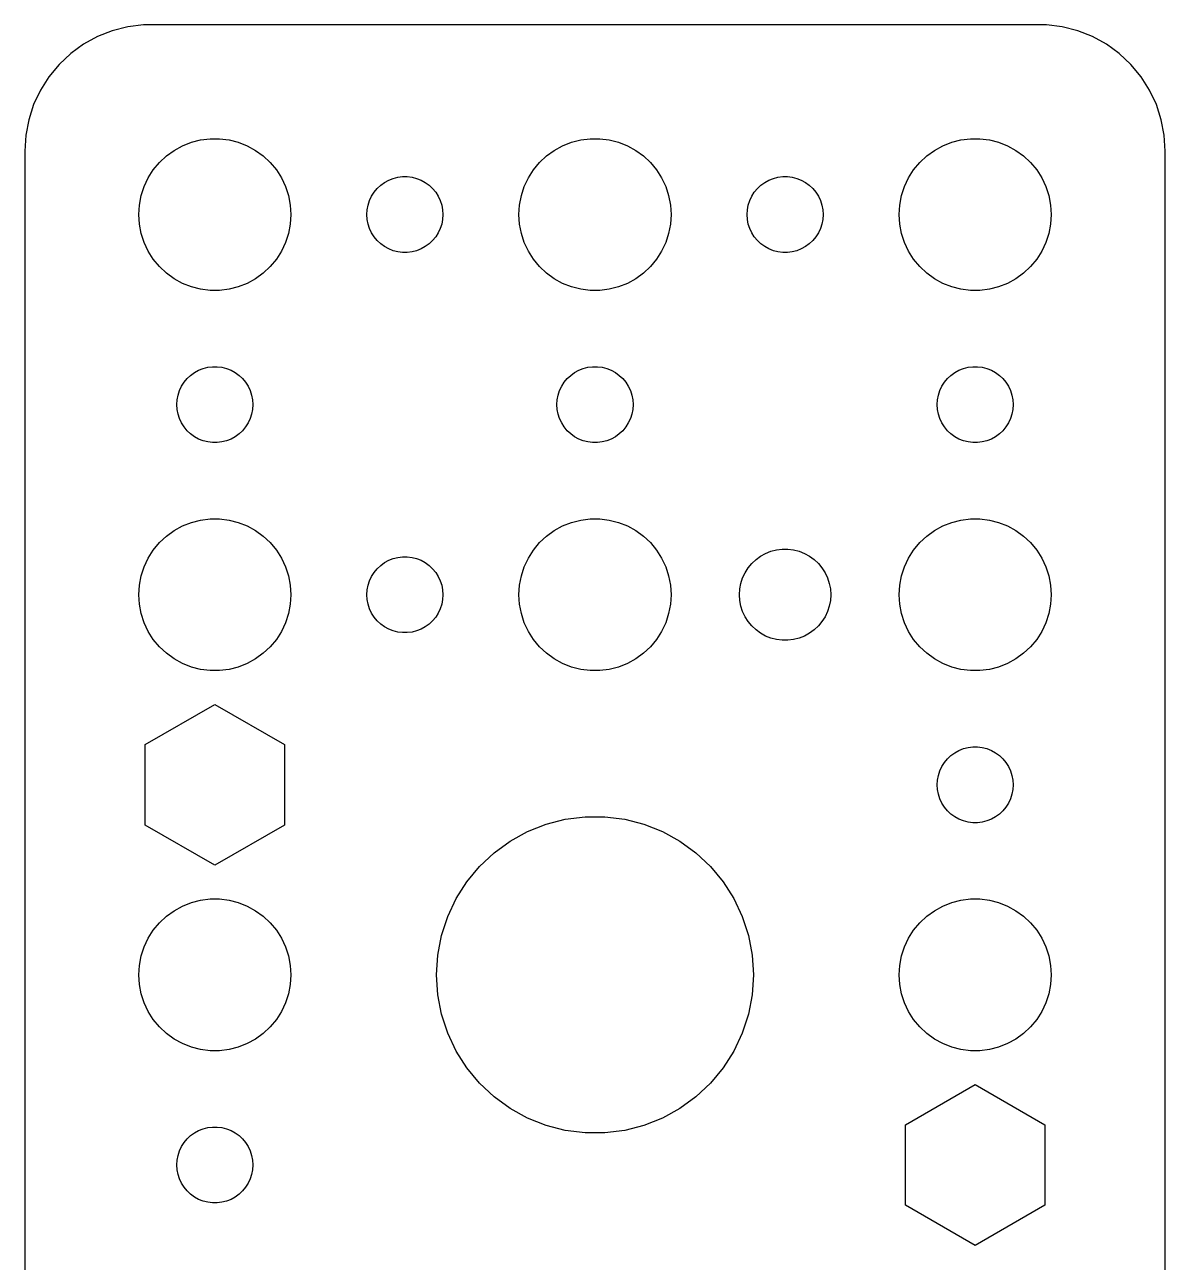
# Model space of a CAD drawing. Header units: metres. Extents: x -22 to 82, y 131 to 289.
# Drawn here: x 37.5 to 82.5, y 240.66 to 289.49 of the extents above; entities that cross this region are included whole.
import ezdxf

# ---------------------------------------------------------------- set-up
doc = ezdxf.new("R2010")
doc.units = ezdxf.units.M

msp = doc.modelspace()

# ---------------------------------------------------------------- linework, layer by layer
for p, q in [((40.9549, 289.255), (40.3711, 289.024)), ((41.5631, 289.411), (40.9549, 289.255)), ((42.186, 289.49), (41.5631, 289.411)), ((77.8139, 289.49), (42.186, 289.49)), ((78.4369, 289.411), (77.8139, 289.49)), ((79.0451, 289.255), (78.4369, 289.411)), ((79.6289, 289.024), (79.0451, 289.255)), ((39.8209, 288.722), (39.3129, 288.353)), ((40.3711, 289.024), (39.8209, 288.722)), ((80.1791, 288.722), (79.6289, 289.024)), ((80.6871, 288.353), (80.1791, 288.722)), ((39.3129, 288.353), (38.8551, 287.923)), ((81.1448, 287.923), (80.6871, 288.353)), ((38.8551, 287.923), (38.4549, 287.439)), ((81.5451, 287.439), (81.1448, 287.923)), ((38.4549, 287.439), (38.1185, 286.909)), ((81.8815, 286.909), (81.5451, 287.439)), ((38.1185, 286.909), (37.8511, 286.341)), ((82.1489, 286.341), (81.8815, 286.909)), ((37.8511, 286.341), (37.6571, 285.743)), ((82.3429, 285.743), (82.1489, 286.341)), ((37.6571, 285.743), (37.5394, 285.127)), ((82.4606, 285.127), (82.3429, 285.743)), ((37.5394, 285.127), (37.5, 284.5)), ((43.3925, 284.533), (43.7227, 284.714)), ((43.7227, 284.714), (44.0729, 284.853)), ((44.0729, 284.853), (44.4379, 284.947)), ((44.4379, 284.947), (44.8116, 284.994)), ((44.8116, 284.994), (45.1884, 284.994)), ((45.1884, 284.994), (45.5621, 284.947)), ((45.5621, 284.947), (45.927, 284.853)), ((45.927, 284.853), (46.2773, 284.714)), ((46.2773, 284.714), (46.6075, 284.533)), ((58.3925, 284.533), (58.7227, 284.714)), ((58.7227, 284.714), (59.0729, 284.853)), ((59.0729, 284.853), (59.4379, 284.947)), ((59.4379, 284.947), (59.8116, 284.994)), ((59.8116, 284.994), (60.1884, 284.994)), ((60.1884, 284.994), (60.5621, 284.947)), ((60.5621, 284.947), (60.927, 284.853)), ((60.927, 284.853), (61.2773, 284.714)), ((61.2773, 284.714), (61.6075, 284.533)), ((73.3925, 284.533), (73.7227, 284.714)), ((73.7227, 284.714), (74.073, 284.853)), ((74.073, 284.853), (74.4379, 284.947)), ((74.4379, 284.947), (74.8116, 284.994)), ((74.8116, 284.994), (75.1884, 284.994)), ((75.1884, 284.994), (75.5621, 284.947)), ((75.5621, 284.947), (75.927, 284.853)), ((75.927, 284.853), (76.2773, 284.714)), ((76.2773, 284.714), (76.6075, 284.533)), ((82.5, 284.5), (82.4606, 285.127)), ((37.5, 284.5), (37.5, 219.5)), ((42.8131, 284.054), (43.0877, 284.312)), ((43.0877, 284.312), (43.3925, 284.533)), ((46.6075, 284.533), (46.9123, 284.312)), ((46.9123, 284.312), (47.1869, 284.054)), ((57.8131, 284.054), (58.0877, 284.312)), ((58.0877, 284.312), (58.3925, 284.533)), ((61.6075, 284.533), (61.9123, 284.312)), ((61.9123, 284.312), (62.1869, 284.054)), ((72.8131, 284.054), (73.0877, 284.312)), ((73.0877, 284.312), (73.3925, 284.533)), ((76.6075, 284.533), (76.9123, 284.312)), ((76.9123, 284.312), (77.1869, 284.054)), ((82.5, 219.5), (82.5, 284.5)), ((42.3711, 283.445), (42.5729, 283.763)), ((42.5729, 283.763), (42.8131, 284.054)), ((47.1869, 284.054), (47.427, 283.763)), ((47.427, 283.763), (47.6289, 283.445)), ((57.3711, 283.445), (57.5729, 283.763)), ((57.5729, 283.763), (57.8131, 284.054)), ((62.1869, 284.054), (62.427, 283.763)), ((62.427, 283.763), (62.6289, 283.445)), ((72.3711, 283.445), (72.573, 283.763)), ((72.573, 283.763), (72.8131, 284.054)), ((77.1869, 284.054), (77.427, 283.763)), ((77.427, 283.763), (77.6289, 283.445)), ((42.2107, 283.104), (42.3711, 283.445)), ((47.6289, 283.445), (47.7893, 283.104)), ((51.5439, 283.156), (51.6963, 283.266)), ((51.6963, 283.266), (51.8613, 283.357)), ((51.8613, 283.357), (52.0365, 283.427)), ((52.0365, 283.427), (52.2189, 283.473)), ((52.2189, 283.473), (52.4058, 283.497)), ((52.4058, 283.497), (52.5942, 283.497)), ((52.5942, 283.497), (52.7811, 283.473)), ((52.7811, 283.473), (52.9635, 283.427)), ((52.9635, 283.427), (53.1387, 283.357)), ((53.1387, 283.357), (53.3037, 283.266)), ((53.3037, 283.266), (53.4561, 283.156)), ((57.2107, 283.104), (57.3711, 283.445)), ((62.6289, 283.445), (62.7893, 283.104)), ((66.5439, 283.156), (66.6963, 283.266)), ((66.6963, 283.266), (66.8613, 283.357)), ((66.8613, 283.357), (67.0365, 283.427)), ((67.0365, 283.427), (67.2189, 283.473)), ((67.2189, 283.473), (67.4058, 283.497)), ((67.4058, 283.497), (67.5942, 283.497)), ((67.5942, 283.497), (67.7811, 283.473)), ((67.7811, 283.473), (67.9635, 283.427)), ((67.9635, 283.427), (68.1387, 283.357)), ((68.1387, 283.357), (68.3037, 283.266)), ((68.3037, 283.266), (68.4561, 283.156)), ((72.2107, 283.104), (72.3711, 283.445)), ((77.6289, 283.445), (77.7893, 283.104)), ((42.0237, 282.376), (42.0942, 282.746)), ((42.0942, 282.746), (42.2107, 283.104)), ((47.7893, 283.104), (47.9057, 282.746)), ((47.9057, 282.746), (47.9763, 282.376)), ((51.1053, 282.552), (51.1855, 282.723)), ((51.1855, 282.723), (51.2865, 282.882)), ((51.2865, 282.882), (51.4065, 283.027)), ((51.4065, 283.027), (51.5439, 283.156)), ((53.4561, 283.156), (53.5934, 283.027)), ((53.5934, 283.027), (53.7135, 282.882)), ((53.7135, 282.882), (53.8145, 282.723)), ((53.8145, 282.723), (53.8947, 282.552)), ((57.0237, 282.376), (57.0942, 282.746)), ((57.0942, 282.746), (57.2107, 283.104)), ((62.7893, 283.104), (62.9057, 282.746)), ((62.9057, 282.746), (62.9763, 282.376)), ((66.1053, 282.552), (66.1855, 282.723)), ((66.1855, 282.723), (66.2865, 282.882)), ((66.2865, 282.882), (66.4065, 283.027)), ((66.4065, 283.027), (66.5439, 283.156)), ((68.4561, 283.156), (68.5934, 283.027)), ((68.5934, 283.027), (68.7135, 282.882)), ((68.7135, 282.882), (68.8145, 282.723)), ((68.8145, 282.723), (68.8947, 282.552)), ((72.0237, 282.376), (72.0943, 282.746)), ((72.0943, 282.746), (72.2107, 283.104)), ((77.7893, 283.104), (77.9057, 282.746)), ((77.9057, 282.746), (77.9763, 282.376)), ((42, 282), (42.0237, 282.376)), ((47.9763, 282.376), (48, 282)), ((51.0118, 282.188), (51.0471, 282.373)), ((51.0471, 282.373), (51.1053, 282.552)), ((53.8947, 282.552), (53.9529, 282.373)), ((53.9529, 282.373), (53.9882, 282.188)), ((57, 282), (57.0237, 282.376)), ((62.9763, 282.376), (63, 282)), ((66.0118, 282.188), (66.0471, 282.373)), ((66.0471, 282.373), (66.1053, 282.552)), ((68.8947, 282.552), (68.9529, 282.373)), ((68.9529, 282.373), (68.9882, 282.188)), ((72, 282), (72.0237, 282.376)), ((77.9763, 282.376), (78, 282)), ((42.0237, 281.624), (42, 282)), ((48, 282), (47.9763, 281.624)), ((51, 282), (51.0118, 282.188)), ((51.0118, 281.812), (51, 282)), ((51.0471, 281.627), (51.0118, 281.812)), ((53.9882, 281.812), (53.9529, 281.627)), ((53.9882, 282.188), (54, 282)), ((54, 282), (53.9882, 281.812)), ((57.0237, 281.624), (57, 282)), ((63, 282), (62.9763, 281.624)), ((66, 282), (66.0118, 282.188)), ((66.0118, 281.812), (66, 282)), ((66.0471, 281.627), (66.0118, 281.812)), ((68.9882, 281.812), (68.9529, 281.627)), ((68.9882, 282.188), (69, 282)), ((69, 282), (68.9882, 281.812)), ((72.0237, 281.624), (72, 282)), ((78, 282), (77.9763, 281.624)), ((42.0942, 281.254), (42.0237, 281.624)), ((47.9763, 281.624), (47.9057, 281.254)), ((51.1053, 281.448), (51.0471, 281.627)), ((51.1855, 281.277), (51.1053, 281.448)), ((51.2865, 281.118), (51.1855, 281.277)), ((53.8145, 281.277), (53.7135, 281.118)), ((53.8947, 281.448), (53.8145, 281.277)), ((53.9529, 281.627), (53.8947, 281.448)), ((57.0942, 281.254), (57.0237, 281.624)), ((62.9763, 281.624), (62.9057, 281.254)), ((66.1053, 281.448), (66.0471, 281.627)), ((66.1855, 281.277), (66.1053, 281.448)), ((66.2865, 281.118), (66.1855, 281.277)), ((68.8145, 281.277), (68.7135, 281.118)), ((68.8947, 281.448), (68.8145, 281.277)), ((68.9529, 281.627), (68.8947, 281.448)), ((72.0943, 281.254), (72.0237, 281.624)), ((77.9763, 281.624), (77.9057, 281.254)), ((42.2107, 280.896), (42.0942, 281.254)), ((42.3711, 280.555), (42.2107, 280.896)), ((47.7893, 280.896), (47.6289, 280.555)), ((47.9057, 281.254), (47.7893, 280.896)), ((51.4065, 280.973), (51.2865, 281.118)), ((51.5439, 280.844), (51.4065, 280.973)), ((51.6963, 280.734), (51.5439, 280.844)), ((53.4561, 280.844), (53.3037, 280.734)), ((53.5934, 280.973), (53.4561, 280.844)), ((53.7135, 281.118), (53.5934, 280.973)), ((57.2107, 280.896), (57.0942, 281.254)), ((57.3711, 280.555), (57.2107, 280.896)), ((62.7893, 280.896), (62.6289, 280.555)), ((62.9057, 281.254), (62.7893, 280.896)), ((66.4065, 280.973), (66.2865, 281.118)), ((66.5439, 280.844), (66.4065, 280.973)), ((66.6963, 280.734), (66.5439, 280.844)), ((68.4561, 280.844), (68.3037, 280.734)), ((68.5934, 280.973), (68.4561, 280.844)), ((68.7135, 281.118), (68.5934, 280.973)), ((72.2107, 280.896), (72.0943, 281.254)), ((72.3711, 280.555), (72.2107, 280.896)), ((77.7893, 280.896), (77.6289, 280.555)), ((77.9057, 281.254), (77.7893, 280.896)), ((42.5729, 280.237), (42.3711, 280.555)), ((47.6289, 280.555), (47.427, 280.237)), ((51.8613, 280.643), (51.6963, 280.734)), ((52.0365, 280.573), (51.8613, 280.643)), ((52.2189, 280.527), (52.0365, 280.573)), ((52.4058, 280.503), (52.2189, 280.527)), ((52.5942, 280.503), (52.4058, 280.503)), ((52.7811, 280.527), (52.5942, 280.503)), ((52.9635, 280.573), (52.7811, 280.527)), ((53.1387, 280.643), (52.9635, 280.573)), ((53.3037, 280.734), (53.1387, 280.643)), ((57.5729, 280.237), (57.3711, 280.555)), ((62.6289, 280.555), (62.427, 280.237)), ((66.8613, 280.643), (66.6963, 280.734)), ((67.0365, 280.573), (66.8613, 280.643)), ((67.2189, 280.527), (67.0365, 280.573)), ((67.4058, 280.503), (67.2189, 280.527)), ((67.5942, 280.503), (67.4058, 280.503)), ((67.7811, 280.527), (67.5942, 280.503)), ((67.9635, 280.573), (67.7811, 280.527)), ((68.1387, 280.643), (67.9635, 280.573)), ((68.3037, 280.734), (68.1387, 280.643)), ((72.573, 280.237), (72.3711, 280.555)), ((77.6289, 280.555), (77.427, 280.237)), ((42.8131, 279.946), (42.5729, 280.237)), ((43.0877, 279.688), (42.8131, 279.946)), ((47.1869, 279.946), (46.9123, 279.688)), ((47.427, 280.237), (47.1869, 279.946)), ((57.8131, 279.946), (57.5729, 280.237)), ((58.0877, 279.688), (57.8131, 279.946)), ((62.1869, 279.946), (61.9123, 279.688)), ((62.427, 280.237), (62.1869, 279.946)), ((72.8131, 279.946), (72.573, 280.237)), ((73.0877, 279.688), (72.8131, 279.946)), ((77.1869, 279.946), (76.9123, 279.688)), ((77.427, 280.237), (77.1869, 279.946)), ((43.3925, 279.467), (43.0877, 279.688)), ((43.7227, 279.286), (43.3925, 279.467)), ((46.6075, 279.467), (46.2773, 279.286)), ((46.9123, 279.688), (46.6075, 279.467)), ((58.3925, 279.467), (58.0877, 279.688)), ((58.7227, 279.286), (58.3925, 279.467)), ((61.6075, 279.467), (61.2773, 279.286)), ((61.9123, 279.688), (61.6075, 279.467)), ((73.3925, 279.467), (73.0877, 279.688)), ((73.7227, 279.286), (73.3925, 279.467)), ((76.6075, 279.467), (76.2773, 279.286)), ((76.9123, 279.688), (76.6075, 279.467)), ((44.0729, 279.147), (43.7227, 279.286)), ((44.4379, 279.053), (44.0729, 279.147)), ((44.8116, 279.006), (44.4379, 279.053)), ((45.1884, 279.006), (44.8116, 279.006)), ((45.5621, 279.053), (45.1884, 279.006)), ((45.927, 279.147), (45.5621, 279.053)), ((46.2773, 279.286), (45.927, 279.147)), ((59.0729, 279.147), (58.7227, 279.286)), ((59.4379, 279.053), (59.0729, 279.147)), ((59.8116, 279.006), (59.4379, 279.053)), ((60.1884, 279.006), (59.8116, 279.006)), ((60.5621, 279.053), (60.1884, 279.006)), ((60.927, 279.147), (60.5621, 279.053)), ((61.2773, 279.286), (60.927, 279.147)), ((74.073, 279.147), (73.7227, 279.286)), ((74.4379, 279.053), (74.073, 279.147)), ((74.8116, 279.006), (74.4379, 279.053)), ((75.1884, 279.006), (74.8116, 279.006)), ((75.5621, 279.053), (75.1884, 279.006)), ((75.927, 279.147), (75.5621, 279.053)), ((76.2773, 279.286), (75.927, 279.147)), ((44.3613, 275.857), (44.5365, 275.927)), ((44.5365, 275.927), (44.7189, 275.973)), ((44.7189, 275.973), (44.9058, 275.997)), ((44.9058, 275.997), (45.0942, 275.997)), ((45.0942, 275.997), (45.2811, 275.973)), ((45.2811, 275.973), (45.4635, 275.927)), ((45.4635, 275.927), (45.6387, 275.857)), ((59.3613, 275.857), (59.5365, 275.927)), ((59.5365, 275.927), (59.7189, 275.973)), ((59.7189, 275.973), (59.9058, 275.997)), ((59.9058, 275.997), (60.0942, 275.997)), ((60.0942, 275.997), (60.2811, 275.973)), ((60.2811, 275.973), (60.4635, 275.927)), ((60.4635, 275.927), (60.6387, 275.857)), ((74.3613, 275.857), (74.5365, 275.927)), ((74.5365, 275.927), (74.7189, 275.973)), ((74.7189, 275.973), (74.9058, 275.997)), ((74.9058, 275.997), (75.0942, 275.997)), ((75.0942, 275.997), (75.2811, 275.973)), ((75.2811, 275.973), (75.4635, 275.927)), ((75.4635, 275.927), (75.6387, 275.857)), ((43.7865, 275.382), (43.9065, 275.527)), ((43.9065, 275.527), (44.0439, 275.656)), ((44.0439, 275.656), (44.1963, 275.766)), ((44.1963, 275.766), (44.3613, 275.857)), ((45.6387, 275.857), (45.8037, 275.766)), ((45.8037, 275.766), (45.9561, 275.656)), ((45.9561, 275.656), (46.0934, 275.527)), ((46.0934, 275.527), (46.2135, 275.382)), ((58.7865, 275.382), (58.9065, 275.527)), ((58.9065, 275.527), (59.0439, 275.656)), ((59.0439, 275.656), (59.1963, 275.766)), ((59.1963, 275.766), (59.3613, 275.857)), ((60.6387, 275.857), (60.8037, 275.766)), ((60.8037, 275.766), (60.9561, 275.656)), ((60.9561, 275.656), (61.0934, 275.527)), ((61.0934, 275.527), (61.2135, 275.382)), ((73.7865, 275.382), (73.9065, 275.527)), ((73.9065, 275.527), (74.0439, 275.656)), ((74.0439, 275.656), (74.1963, 275.766)), ((74.1963, 275.766), (74.3613, 275.857)), ((75.6387, 275.857), (75.8037, 275.766)), ((75.8037, 275.766), (75.9561, 275.656)), ((75.9561, 275.656), (76.0934, 275.527)), ((76.0934, 275.527), (76.2135, 275.382)), ((43.5471, 274.873), (43.6053, 275.052)), ((43.6053, 275.052), (43.6855, 275.223)), ((43.6855, 275.223), (43.7865, 275.382)), ((46.2135, 275.382), (46.3145, 275.223)), ((46.3145, 275.223), (46.3947, 275.052)), ((46.3947, 275.052), (46.4529, 274.873)), ((58.5471, 274.873), (58.6053, 275.052)), ((58.6053, 275.052), (58.6855, 275.223)), ((58.6855, 275.223), (58.7865, 275.382)), ((61.2135, 275.382), (61.3145, 275.223)), ((61.3145, 275.223), (61.3947, 275.052)), ((61.3947, 275.052), (61.4529, 274.873)), ((73.5471, 274.873), (73.6053, 275.052)), ((73.6053, 275.052), (73.6855, 275.223)), ((73.6855, 275.223), (73.7865, 275.382)), ((76.2135, 275.382), (76.3145, 275.223)), ((76.3145, 275.223), (76.3947, 275.052)), ((76.3947, 275.052), (76.4529, 274.873)), ((43.5, 274.5), (43.5118, 274.688)), ((43.5118, 274.312), (43.5, 274.5)), ((43.5118, 274.688), (43.5471, 274.873)), ((46.4529, 274.873), (46.4882, 274.688)), ((46.4882, 274.688), (46.5, 274.5)), ((46.5, 274.5), (46.4882, 274.312)), ((58.5, 274.5), (58.5118, 274.688)), ((58.5118, 274.312), (58.5, 274.5)), ((58.5118, 274.688), (58.5471, 274.873)), ((61.4529, 274.873), (61.4882, 274.688)), ((61.4882, 274.688), (61.5, 274.5)), ((61.5, 274.5), (61.4882, 274.312)), ((73.5, 274.5), (73.5118, 274.688)), ((73.5118, 274.312), (73.5, 274.5)), ((73.5118, 274.688), (73.5471, 274.873)), ((76.4529, 274.873), (76.4882, 274.688)), ((76.4882, 274.688), (76.5, 274.5)), ((76.5, 274.5), (76.4882, 274.312)), ((43.5471, 274.127), (43.5118, 274.312)), ((43.6053, 273.948), (43.5471, 274.127)), ((43.6855, 273.777), (43.6053, 273.948)), ((46.3947, 273.948), (46.3145, 273.777)), ((46.4529, 274.127), (46.3947, 273.948)), ((46.4882, 274.312), (46.4529, 274.127)), ((58.5471, 274.127), (58.5118, 274.312)), ((58.6053, 273.948), (58.5471, 274.127)), ((58.6855, 273.777), (58.6053, 273.948)), ((61.3947, 273.948), (61.3145, 273.777)), ((61.4529, 274.127), (61.3947, 273.948)), ((61.4882, 274.312), (61.4529, 274.127)), ((73.5471, 274.127), (73.5118, 274.312)), ((73.6053, 273.948), (73.5471, 274.127)), ((73.6855, 273.777), (73.6053, 273.948)), ((76.3947, 273.948), (76.3145, 273.777)), ((76.4529, 274.127), (76.3947, 273.948)), ((76.4882, 274.312), (76.4529, 274.127)), ((43.7865, 273.618), (43.6855, 273.777)), ((43.9065, 273.473), (43.7865, 273.618)), ((44.0439, 273.344), (43.9065, 273.473)), ((46.0934, 273.473), (45.9561, 273.344)), ((46.2135, 273.618), (46.0934, 273.473)), ((46.3145, 273.777), (46.2135, 273.618)), ((58.7865, 273.618), (58.6855, 273.777)), ((58.9065, 273.473), (58.7865, 273.618)), ((59.0439, 273.344), (58.9065, 273.473)), ((61.0934, 273.473), (60.9561, 273.344)), ((61.2135, 273.618), (61.0934, 273.473)), ((61.3145, 273.777), (61.2135, 273.618)), ((73.7865, 273.618), (73.6855, 273.777)), ((73.9065, 273.473), (73.7865, 273.618)), ((74.0439, 273.344), (73.9065, 273.473)), ((76.0934, 273.473), (75.9561, 273.344)), ((76.2135, 273.618), (76.0934, 273.473)), ((76.3145, 273.777), (76.2135, 273.618)), ((44.1963, 273.234), (44.0439, 273.344)), ((44.3613, 273.143), (44.1963, 273.234)), ((44.5365, 273.073), (44.3613, 273.143)), ((44.7189, 273.027), (44.5365, 273.073)), ((44.9058, 273.003), (44.7189, 273.027)), ((45.0942, 273.003), (44.9058, 273.003)), ((45.2811, 273.027), (45.0942, 273.003)), ((45.4635, 273.073), (45.2811, 273.027)), ((45.6387, 273.143), (45.4635, 273.073)), ((45.8037, 273.234), (45.6387, 273.143)), ((45.9561, 273.344), (45.8037, 273.234)), ((59.1963, 273.234), (59.0439, 273.344)), ((59.3613, 273.143), (59.1963, 273.234)), ((59.5365, 273.073), (59.3613, 273.143)), ((59.7189, 273.027), (59.5365, 273.073)), ((59.9058, 273.003), (59.7189, 273.027)), ((60.0942, 273.003), (59.9058, 273.003)), ((60.2811, 273.027), (60.0942, 273.003)), ((60.4635, 273.073), (60.2811, 273.027)), ((60.6387, 273.143), (60.4635, 273.073)), ((60.8037, 273.234), (60.6387, 273.143)), ((60.9561, 273.344), (60.8037, 273.234)), ((74.1963, 273.234), (74.0439, 273.344)), ((74.3613, 273.143), (74.1963, 273.234)), ((74.5365, 273.073), (74.3613, 273.143)), ((74.7189, 273.027), (74.5365, 273.073)), ((74.9058, 273.003), (74.7189, 273.027)), ((75.0942, 273.003), (74.9058, 273.003)), ((75.2811, 273.027), (75.0942, 273.003)), ((75.4635, 273.073), (75.2811, 273.027)), ((75.6387, 273.143), (75.4635, 273.073)), ((75.8037, 273.234), (75.6387, 273.143)), ((75.9561, 273.344), (75.8037, 273.234)), ((43.3925, 269.533), (43.7227, 269.714)), ((43.7227, 269.714), (44.0729, 269.853)), ((44.0729, 269.853), (44.4379, 269.947)), ((44.4379, 269.947), (44.8116, 269.994)), ((44.8116, 269.994), (45.1884, 269.994)), ((45.1884, 269.994), (45.5621, 269.947)), ((45.5621, 269.947), (45.927, 269.853)), ((45.927, 269.853), (46.2773, 269.714)), ((46.2773, 269.714), (46.6075, 269.533)), ((58.3925, 269.533), (58.7227, 269.714)), ((58.7227, 269.714), (59.0729, 269.853)), ((59.0729, 269.853), (59.4379, 269.947)), ((59.4379, 269.947), (59.8116, 269.994)), ((59.8116, 269.994), (60.1884, 269.994)), ((60.1884, 269.994), (60.5621, 269.947)), ((60.5621, 269.947), (60.927, 269.853)), ((60.927, 269.853), (61.2773, 269.714)), ((61.2773, 269.714), (61.6075, 269.533)), ((73.3925, 269.533), (73.7227, 269.714)), ((73.7227, 269.714), (74.073, 269.853)), ((74.073, 269.853), (74.4379, 269.947)), ((74.4379, 269.947), (74.8116, 269.994)), ((74.8116, 269.994), (75.1884, 269.994)), ((75.1884, 269.994), (75.5621, 269.947)), ((75.5621, 269.947), (75.927, 269.853)), ((75.927, 269.853), (76.2773, 269.714)), ((76.2773, 269.714), (76.6075, 269.533)), ((42.5729, 268.763), (42.8131, 269.054)), ((42.8131, 269.054), (43.0877, 269.312)), ((43.0877, 269.312), (43.3925, 269.533)), ((46.6075, 269.533), (46.9123, 269.312)), ((46.9123, 269.312), (47.1869, 269.054)), ((47.1869, 269.054), (47.427, 268.763)), ((57.5729, 268.763), (57.8131, 269.054)), ((57.8131, 269.054), (58.0877, 269.312)), ((58.0877, 269.312), (58.3925, 269.533)), ((61.6075, 269.533), (61.9123, 269.312)), ((61.9123, 269.312), (62.1869, 269.054)), ((62.1869, 269.054), (62.427, 268.763)), ((72.573, 268.763), (72.8131, 269.054)), ((72.8131, 269.054), (73.0877, 269.312)), ((73.0877, 269.312), (73.3925, 269.533)), ((76.6075, 269.533), (76.9123, 269.312)), ((76.9123, 269.312), (77.1869, 269.054)), ((77.1869, 269.054), (77.427, 268.763)), ((42.3711, 268.445), (42.5729, 268.763)), ((47.427, 268.763), (47.6289, 268.445)), ((57.3711, 268.445), (57.5729, 268.763)), ((62.427, 268.763), (62.6289, 268.445)), ((66.5355, 268.52), (66.7336, 268.629)), ((66.7336, 268.629), (66.9438, 268.712)), ((66.9438, 268.712), (67.1627, 268.768)), ((67.1627, 268.768), (67.387, 268.796)), ((67.387, 268.796), (67.613, 268.796)), ((67.613, 268.796), (67.8373, 268.768)), ((67.8373, 268.768), (68.0562, 268.712)), ((68.0562, 268.712), (68.2664, 268.629)), ((68.2664, 268.629), (68.4645, 268.52)), ((72.3711, 268.445), (72.573, 268.763)), ((77.427, 268.763), (77.6289, 268.445)), ((42.0942, 267.746), (42.2107, 268.104)), ((42.2107, 268.104), (42.3711, 268.445)), ((47.6289, 268.445), (47.7893, 268.104)), ((47.7893, 268.104), (47.9057, 267.746)), ((51.4065, 268.027), (51.5439, 268.156)), ((51.5439, 268.156), (51.6963, 268.266)), ((51.6963, 268.266), (51.8613, 268.357)), ((51.8613, 268.357), (52.0365, 268.427)), ((52.0365, 268.427), (52.2189, 268.473)), ((52.2189, 268.473), (52.4058, 268.497)), ((52.4058, 268.497), (52.5942, 268.497)), ((52.5942, 268.497), (52.7811, 268.473)), ((52.7811, 268.473), (52.9635, 268.427)), ((52.9635, 268.427), (53.1387, 268.357)), ((53.1387, 268.357), (53.3037, 268.266)), ((53.3037, 268.266), (53.4561, 268.156)), ((53.4561, 268.156), (53.5934, 268.027)), ((57.0942, 267.746), (57.2107, 268.104)), ((57.2107, 268.104), (57.3711, 268.445)), ((62.6289, 268.445), (62.7893, 268.104)), ((62.7893, 268.104), (62.9057, 267.746)), ((66.0438, 268.058), (66.1879, 268.232)), ((66.1879, 268.232), (66.3526, 268.387)), ((66.3526, 268.387), (66.5355, 268.52)), ((68.4645, 268.52), (68.6474, 268.387)), ((68.6474, 268.387), (68.8121, 268.232)), ((68.8121, 268.232), (68.9562, 268.058)), ((72.0943, 267.746), (72.2107, 268.104)), ((72.2107, 268.104), (72.3711, 268.445)), ((77.6289, 268.445), (77.7893, 268.104)), ((77.7893, 268.104), (77.9057, 267.746)), ((42.0237, 267.376), (42.0942, 267.746)), ((47.9057, 267.746), (47.9763, 267.376)), ((51.1053, 267.552), (51.1855, 267.723)), ((51.1855, 267.723), (51.2865, 267.882)), ((51.2865, 267.882), (51.4065, 268.027)), ((53.5934, 268.027), (53.7135, 267.882)), ((53.7135, 267.882), (53.8145, 267.723)), ((53.8145, 267.723), (53.8947, 267.552)), ((57.0237, 267.376), (57.0942, 267.746)), ((62.9057, 267.746), (62.9763, 267.376)), ((65.7565, 267.448), (65.8264, 267.663)), ((65.8264, 267.663), (65.9226, 267.867)), ((65.9226, 267.867), (66.0438, 268.058)), ((68.9562, 268.058), (69.0773, 267.867)), ((69.0773, 267.867), (69.1736, 267.663)), ((69.1736, 267.663), (69.2434, 267.448)), ((72.0237, 267.376), (72.0943, 267.746)), ((77.9057, 267.746), (77.9763, 267.376)), ((42, 267), (42.0237, 267.376)), ((47.9763, 267.376), (48, 267)), ((51, 267), (51.0118, 267.188)), ((51.0118, 267.188), (51.0471, 267.373)), ((51.0471, 267.373), (51.1053, 267.552)), ((53.8947, 267.552), (53.9529, 267.373)), ((53.9529, 267.373), (53.9882, 267.188)), ((53.9882, 267.188), (54, 267)), ((57, 267), (57.0237, 267.376)), ((62.9763, 267.376), (63, 267)), ((65.7, 267), (65.7142, 267.226)), ((65.7142, 267.226), (65.7565, 267.448)), ((69.2434, 267.448), (69.2858, 267.226)), ((69.2858, 267.226), (69.3, 267)), ((72, 267), (72.0237, 267.376)), ((77.9763, 267.376), (78, 267)), ((42.0237, 266.624), (42, 267)), ((42.0942, 266.254), (42.0237, 266.624)), ((47.9763, 266.624), (47.9057, 266.254)), ((48, 267), (47.9763, 266.624)), ((51.0118, 266.812), (51, 267)), ((51.0471, 266.627), (51.0118, 266.812)), ((51.1053, 266.448), (51.0471, 266.627)), ((53.9529, 266.627), (53.8947, 266.448)), ((53.9882, 266.812), (53.9529, 266.627)), ((54, 267), (53.9882, 266.812)), ((57.0237, 266.624), (57, 267)), ((57.0942, 266.254), (57.0237, 266.624)), ((62.9763, 266.624), (62.9057, 266.254)), ((63, 267), (62.9763, 266.624)), ((65.7142, 266.774), (65.7, 267)), ((65.7565, 266.552), (65.7142, 266.774)), ((69.2858, 266.774), (69.2434, 266.552)), ((69.3, 267), (69.2858, 266.774)), ((72.0237, 266.624), (72, 267)), ((72.0943, 266.254), (72.0237, 266.624)), ((77.9763, 266.624), (77.9057, 266.254)), ((78, 267), (77.9763, 266.624)), ((42.2107, 265.896), (42.0942, 266.254)), ((47.9057, 266.254), (47.7893, 265.896)), ((51.1855, 266.277), (51.1053, 266.448)), ((51.2865, 266.118), (51.1855, 266.277)), ((53.8145, 266.277), (53.7135, 266.118)), ((53.8947, 266.448), (53.8145, 266.277)), ((57.2107, 265.896), (57.0942, 266.254)), ((62.9057, 266.254), (62.7893, 265.896)), ((65.8264, 266.337), (65.7565, 266.552)), ((65.9226, 266.133), (65.8264, 266.337)), ((66.0438, 265.942), (65.9226, 266.133)), ((69.0773, 266.133), (68.9562, 265.942)), ((69.1736, 266.337), (69.0773, 266.133)), ((69.2434, 266.552), (69.1736, 266.337)), ((72.2107, 265.896), (72.0943, 266.254)), ((77.9057, 266.254), (77.7893, 265.896)), ((42.3711, 265.555), (42.2107, 265.896)), ((47.7893, 265.896), (47.6289, 265.555)), ((51.4065, 265.973), (51.2865, 266.118)), ((51.5439, 265.844), (51.4065, 265.973)), ((51.6963, 265.734), (51.5439, 265.844)), ((51.8613, 265.643), (51.6963, 265.734)), ((52.0365, 265.573), (51.8613, 265.643)), ((53.1387, 265.643), (52.9635, 265.573)), ((53.3037, 265.734), (53.1387, 265.643)), ((53.4561, 265.844), (53.3037, 265.734)), ((53.5934, 265.973), (53.4561, 265.844)), ((53.7135, 266.118), (53.5934, 265.973)), ((57.3711, 265.555), (57.2107, 265.896)), ((62.7893, 265.896), (62.6289, 265.555)), ((66.1879, 265.768), (66.0438, 265.942)), ((66.3526, 265.613), (66.1879, 265.768)), ((68.8121, 265.768), (68.6474, 265.613)), ((68.9562, 265.942), (68.8121, 265.768)), ((72.3711, 265.555), (72.2107, 265.896)), ((77.7893, 265.896), (77.6289, 265.555)), ((42.5729, 265.237), (42.3711, 265.555)), ((42.8131, 264.946), (42.5729, 265.237)), ((47.427, 265.237), (47.1869, 264.946)), ((47.6289, 265.555), (47.427, 265.237)), ((52.2189, 265.527), (52.0365, 265.573)), ((52.4058, 265.503), (52.2189, 265.527)), ((52.5942, 265.503), (52.4058, 265.503)), ((52.7811, 265.527), (52.5942, 265.503)), ((52.9635, 265.573), (52.7811, 265.527)), ((57.5729, 265.237), (57.3711, 265.555)), ((57.8131, 264.946), (57.5729, 265.237)), ((62.427, 265.237), (62.1869, 264.946)), ((62.6289, 265.555), (62.427, 265.237)), ((66.5355, 265.48), (66.3526, 265.613)), ((66.7336, 265.371), (66.5355, 265.48)), ((66.9438, 265.288), (66.7336, 265.371)), ((67.1627, 265.232), (66.9438, 265.288)), ((67.387, 265.204), (67.1627, 265.232)), ((67.613, 265.204), (67.387, 265.204)), ((67.8373, 265.232), (67.613, 265.204)), ((68.0562, 265.288), (67.8373, 265.232)), ((68.2664, 265.371), (68.0562, 265.288)), ((68.4645, 265.48), (68.2664, 265.371)), ((68.6474, 265.613), (68.4645, 265.48)), ((72.573, 265.237), (72.3711, 265.555)), ((72.8131, 264.946), (72.573, 265.237)), ((77.427, 265.237), (77.1869, 264.946)), ((77.6289, 265.555), (77.427, 265.237)), ((43.0877, 264.688), (42.8131, 264.946)), ((43.3925, 264.467), (43.0877, 264.688)), ((46.9123, 264.688), (46.6075, 264.467)), ((47.1869, 264.946), (46.9123, 264.688)), ((58.0877, 264.688), (57.8131, 264.946)), ((58.3925, 264.467), (58.0877, 264.688)), ((61.9123, 264.688), (61.6075, 264.467)), ((62.1869, 264.946), (61.9123, 264.688)), ((73.0877, 264.688), (72.8131, 264.946)), ((73.3925, 264.467), (73.0877, 264.688)), ((76.9123, 264.688), (76.6075, 264.467)), ((77.1869, 264.946), (76.9123, 264.688)), ((43.7227, 264.286), (43.3925, 264.467)), ((44.0729, 264.147), (43.7227, 264.286)), ((46.2773, 264.286), (45.927, 264.147)), ((46.6075, 264.467), (46.2773, 264.286)), ((58.7227, 264.286), (58.3925, 264.467)), ((59.0729, 264.147), (58.7227, 264.286)), ((61.2773, 264.286), (60.927, 264.147)), ((61.6075, 264.467), (61.2773, 264.286)), ((73.7227, 264.286), (73.3925, 264.467)), ((74.073, 264.147), (73.7227, 264.286)), ((76.2773, 264.286), (75.927, 264.147)), ((76.6075, 264.467), (76.2773, 264.286)), ((44.4379, 264.053), (44.0729, 264.147)), ((44.8116, 264.006), (44.4379, 264.053)), ((45.1884, 264.006), (44.8116, 264.006)), ((45.5621, 264.053), (45.1884, 264.006)), ((45.927, 264.147), (45.5621, 264.053)), ((59.4379, 264.053), (59.0729, 264.147)), ((59.8116, 264.006), (59.4379, 264.053)), ((60.1884, 264.006), (59.8116, 264.006)), ((60.5621, 264.053), (60.1884, 264.006)), ((60.927, 264.147), (60.5621, 264.053)), ((74.4379, 264.053), (74.073, 264.147)), ((74.8116, 264.006), (74.4379, 264.053)), ((75.1884, 264.006), (74.8116, 264.006)), ((75.5621, 264.053), (75.1884, 264.006)), ((75.927, 264.147), (75.5621, 264.053)), ((42.2517, 261.087), (45, 262.673)), ((45, 262.673), (47.7483, 261.087)), ((42.2517, 257.913), (42.2517, 261.087)), ((47.7483, 261.087), (47.7483, 257.913)), ((74.0439, 260.656), (74.1963, 260.766)), ((74.1963, 260.766), (74.3613, 260.857)), ((74.3613, 260.857), (74.5365, 260.927)), ((74.5365, 260.927), (74.7189, 260.973)), ((74.7189, 260.973), (74.9058, 260.997)), ((74.9058, 260.997), (75.0942, 260.997)), ((75.0942, 260.997), (75.2811, 260.973)), ((75.2811, 260.973), (75.4635, 260.927)), ((75.4635, 260.927), (75.6387, 260.857)), ((75.6387, 260.857), (75.8037, 260.766)), ((75.8037, 260.766), (75.9561, 260.656)), ((73.6855, 260.223), (73.7865, 260.382)), ((73.7865, 260.382), (73.9065, 260.527)), ((73.9065, 260.527), (74.0439, 260.656)), ((75.9561, 260.656), (76.0934, 260.527)), ((76.0934, 260.527), (76.2135, 260.382)), ((76.2135, 260.382), (76.3145, 260.223)), ((73.5118, 259.688), (73.5471, 259.873)), ((73.5471, 259.873), (73.6053, 260.052)), ((73.6053, 260.052), (73.6855, 260.223)), ((76.3145, 260.223), (76.3947, 260.052)), ((76.3947, 260.052), (76.4529, 259.873)), ((76.4529, 259.873), (76.4882, 259.688)), ((73.5, 259.5), (73.5118, 259.688)), ((73.5118, 259.312), (73.5, 259.5)), ((73.5471, 259.127), (73.5118, 259.312)), ((76.4882, 259.312), (76.4529, 259.127)), ((76.4882, 259.688), (76.5, 259.5)), ((76.5, 259.5), (76.4882, 259.312)), ((73.6053, 258.948), (73.5471, 259.127)), ((73.6855, 258.777), (73.6053, 258.948)), ((76.3947, 258.948), (76.3145, 258.777)), ((76.4529, 259.127), (76.3947, 258.948)), ((73.7865, 258.618), (73.6855, 258.777)), ((73.9065, 258.473), (73.7865, 258.618)), ((74.0439, 258.344), (73.9065, 258.473)), ((74.1963, 258.234), (74.0439, 258.344)), ((75.9561, 258.344), (75.8037, 258.234)), ((76.0934, 258.473), (75.9561, 258.344)), ((76.2135, 258.618), (76.0934, 258.473)), ((76.3145, 258.777), (76.2135, 258.618)), ((45, 256.327), (42.2517, 257.913)), ((47.7483, 257.913), (45, 256.327)), ((57.3389, 257.655), (58.0686, 257.944)), ((58.0686, 257.944), (58.8289, 258.139)), ((58.8289, 258.139), (59.6076, 258.238)), ((59.6076, 258.238), (60.3924, 258.238)), ((60.3924, 258.238), (61.1711, 258.139)), ((61.1711, 258.139), (61.9314, 257.944)), ((61.9314, 257.944), (62.6611, 257.655)), ((74.3613, 258.143), (74.1963, 258.234)), ((74.5365, 258.073), (74.3613, 258.143)), ((74.7189, 258.027), (74.5365, 258.073)), ((74.9058, 258.003), (74.7189, 258.027)), ((75.0942, 258.003), (74.9058, 258.003)), ((75.2811, 258.027), (75.0942, 258.003)), ((75.4635, 258.073), (75.2811, 258.027)), ((75.6387, 258.143), (75.4635, 258.073)), ((75.8037, 258.234), (75.6387, 258.143)), ((56.6511, 257.277), (57.3389, 257.655)), ((62.6611, 257.655), (63.3489, 257.277)), ((56.0161, 256.816), (56.6511, 257.277)), ((63.3489, 257.277), (63.9839, 256.816)), ((55.4439, 256.278), (56.0161, 256.816)), ((63.9839, 256.816), (64.556, 256.278)), ((54.9436, 255.674), (55.4439, 256.278)), ((64.556, 256.278), (65.0564, 255.674)), ((54.5231, 255.011), (54.9436, 255.674)), ((65.0564, 255.674), (65.4769, 255.011)), ((44.0729, 254.853), (44.4379, 254.947)), ((44.4379, 254.947), (44.8116, 254.994)), ((44.8116, 254.994), (45.1884, 254.994)), ((45.1884, 254.994), (45.5621, 254.947)), ((45.5621, 254.947), (45.927, 254.853)), ((54.1889, 254.301), (54.5231, 255.011)), ((65.4769, 255.011), (65.8111, 254.301)), ((74.073, 254.853), (74.4379, 254.947)), ((74.4379, 254.947), (74.8116, 254.994)), ((74.8116, 254.994), (75.1884, 254.994)), ((75.1884, 254.994), (75.5621, 254.947)), ((75.5621, 254.947), (75.927, 254.853)), ((43.0877, 254.312), (43.3925, 254.533)), ((43.3925, 254.533), (43.7227, 254.714)), ((43.7227, 254.714), (44.0729, 254.853)), ((45.927, 254.853), (46.2773, 254.714)), ((46.2773, 254.714), (46.6075, 254.533)), ((46.6075, 254.533), (46.9123, 254.312)), ((73.0877, 254.312), (73.3925, 254.533)), ((73.3925, 254.533), (73.7227, 254.714)), ((73.7227, 254.714), (74.073, 254.853)), ((75.927, 254.853), (76.2773, 254.714)), ((76.2773, 254.714), (76.6075, 254.533)), ((76.6075, 254.533), (76.9123, 254.312)), ((42.5729, 253.763), (42.8131, 254.054)), ((42.8131, 254.054), (43.0877, 254.312)), ((46.9123, 254.312), (47.1869, 254.054)), ((47.1869, 254.054), (47.427, 253.763)), ((53.9464, 253.554), (54.1889, 254.301)), ((65.8111, 254.301), (66.0536, 253.554)), ((72.573, 253.763), (72.8131, 254.054)), ((72.8131, 254.054), (73.0877, 254.312)), ((76.9123, 254.312), (77.1869, 254.054)), ((77.1869, 254.054), (77.427, 253.763)), ((42.2107, 253.104), (42.3711, 253.445)), ((42.3711, 253.445), (42.5729, 253.763)), ((47.427, 253.763), (47.6289, 253.445)), ((47.6289, 253.445), (47.7893, 253.104)), ((53.7993, 252.783), (53.9464, 253.554)), ((66.0536, 253.554), (66.2007, 252.783)), ((72.2107, 253.104), (72.3711, 253.445)), ((72.3711, 253.445), (72.573, 253.763)), ((77.427, 253.763), (77.6289, 253.445)), ((77.6289, 253.445), (77.7893, 253.104)), ((42.0942, 252.746), (42.2107, 253.104)), ((47.7893, 253.104), (47.9057, 252.746)), ((72.0943, 252.746), (72.2107, 253.104)), ((77.7893, 253.104), (77.9057, 252.746)), ((42.0237, 252.376), (42.0942, 252.746)), ((47.9057, 252.746), (47.9763, 252.376)), ((53.75, 252), (53.7993, 252.783)), ((66.2007, 252.783), (66.25, 252)), ((72.0237, 252.376), (72.0943, 252.746)), ((77.9057, 252.746), (77.9763, 252.376)), ((42, 252), (42.0237, 252.376)), ((42.0237, 251.624), (42, 252)), ((47.9763, 252.376), (48, 252)), ((48, 252), (47.9763, 251.624)), ((53.7993, 251.217), (53.75, 252)), ((66.25, 252), (66.2007, 251.217)), ((72, 252), (72.0237, 252.376)), ((72.0237, 251.624), (72, 252)), ((77.9763, 252.376), (78, 252)), ((78, 252), (77.9763, 251.624)), ((42.0942, 251.254), (42.0237, 251.624)), ((47.9763, 251.624), (47.9057, 251.254)), ((72.0943, 251.254), (72.0237, 251.624)), ((77.9763, 251.624), (77.9057, 251.254)), ((42.2107, 250.896), (42.0942, 251.254)), ((47.9057, 251.254), (47.7893, 250.896)), ((53.9464, 250.446), (53.7993, 251.217)), ((66.2007, 251.217), (66.0536, 250.446)), ((72.2107, 250.896), (72.0943, 251.254)), ((77.9057, 251.254), (77.7893, 250.896)), ((42.3711, 250.555), (42.2107, 250.896)), ((42.5729, 250.237), (42.3711, 250.555)), ((47.6289, 250.555), (47.427, 250.237)), ((47.7893, 250.896), (47.6289, 250.555)), ((72.3711, 250.555), (72.2107, 250.896)), ((72.573, 250.237), (72.3711, 250.555)), ((77.6289, 250.555), (77.427, 250.237)), ((77.7893, 250.896), (77.6289, 250.555)), ((42.8131, 249.946), (42.5729, 250.237)), ((47.427, 250.237), (47.1869, 249.946)), ((54.1889, 249.699), (53.9464, 250.446)), ((66.0536, 250.446), (65.8111, 249.699)), ((72.8131, 249.946), (72.573, 250.237)), ((77.427, 250.237), (77.1869, 249.946)), ((43.0877, 249.688), (42.8131, 249.946)), ((43.3925, 249.467), (43.0877, 249.688)), ((46.9123, 249.688), (46.6075, 249.467)), ((47.1869, 249.946), (46.9123, 249.688)), ((54.5231, 248.989), (54.1889, 249.699)), ((65.8111, 249.699), (65.4769, 248.989)), ((73.0877, 249.688), (72.8131, 249.946)), ((73.3925, 249.467), (73.0877, 249.688)), ((76.9123, 249.688), (76.6075, 249.467)), ((77.1869, 249.946), (76.9123, 249.688)), ((43.7227, 249.286), (43.3925, 249.467)), ((44.0729, 249.147), (43.7227, 249.286)), ((44.4379, 249.053), (44.0729, 249.147)), ((44.8116, 249.006), (44.4379, 249.053)), ((45.5621, 249.053), (45.1884, 249.006)), ((45.927, 249.147), (45.5621, 249.053)), ((46.2773, 249.286), (45.927, 249.147)), ((46.6075, 249.467), (46.2773, 249.286)), ((73.7227, 249.286), (73.3925, 249.467)), ((74.073, 249.147), (73.7227, 249.286)), ((74.4379, 249.053), (74.073, 249.147)), ((74.8116, 249.006), (74.4379, 249.053)), ((75.5621, 249.053), (75.1884, 249.006)), ((75.927, 249.147), (75.5621, 249.053)), ((76.2773, 249.286), (75.927, 249.147)), ((76.6075, 249.467), (76.2773, 249.286)), ((45.1884, 249.006), (44.8116, 249.006)), ((54.9436, 248.326), (54.5231, 248.989)), ((65.4769, 248.989), (65.0564, 248.326)), ((75.1884, 249.006), (74.8116, 249.006)), ((55.4439, 247.722), (54.9436, 248.326)), ((65.0564, 248.326), (64.556, 247.722)), ((56.0161, 247.184), (55.4439, 247.722)), ((64.556, 247.722), (63.9839, 247.184)), ((72.2517, 246.087), (75, 247.673)), ((75, 247.673), (77.7483, 246.087)), ((56.6511, 246.723), (56.0161, 247.184)), ((63.9839, 247.184), (63.3489, 246.723)), ((57.3389, 246.345), (56.6511, 246.723)), ((63.3489, 246.723), (62.6611, 246.345)), ((58.0686, 246.056), (57.3389, 246.345)), ((62.6611, 246.345), (61.9314, 246.056)), ((43.9065, 245.527), (44.0439, 245.656)), ((44.0439, 245.656), (44.1963, 245.766)), ((44.1963, 245.766), (44.3613, 245.857)), ((44.3613, 245.857), (44.5365, 245.927)), ((44.5365, 245.927), (44.7189, 245.973)), ((44.7189, 245.973), (44.9058, 245.997)), ((44.9058, 245.997), (45.0942, 245.997)), ((45.0942, 245.997), (45.2811, 245.973)), ((45.2811, 245.973), (45.4635, 245.927)), ((45.4635, 245.927), (45.6387, 245.857)), ((45.6387, 245.857), (45.8037, 245.766)), ((45.8037, 245.766), (45.9561, 245.656)), ((45.9561, 245.656), (46.0934, 245.527)), ((58.8289, 245.861), (58.0686, 246.056)), ((59.6076, 245.762), (58.8289, 245.861)), ((60.3924, 245.762), (59.6076, 245.762)), ((61.1711, 245.861), (60.3924, 245.762)), ((61.9314, 246.056), (61.1711, 245.861)), ((72.2517, 242.913), (72.2517, 246.087)), ((77.7483, 246.087), (77.7483, 242.913)), ((43.6053, 245.052), (43.6855, 245.223)), ((43.6855, 245.223), (43.7865, 245.382)), ((43.7865, 245.382), (43.9065, 245.527)), ((46.0934, 245.527), (46.2135, 245.382)), ((46.2135, 245.382), (46.3145, 245.223)), ((46.3145, 245.223), (46.3947, 245.052)), ((43.5, 244.5), (43.5118, 244.688)), ((43.5118, 244.688), (43.5471, 244.873)), ((43.5471, 244.873), (43.6053, 245.052)), ((46.3947, 245.052), (46.4529, 244.873)), ((46.4529, 244.873), (46.4882, 244.688)), ((46.4882, 244.688), (46.5, 244.5)), ((43.5118, 244.312), (43.5, 244.5)), ((43.5471, 244.127), (43.5118, 244.312)), ((46.4882, 244.312), (46.4529, 244.127)), ((46.5, 244.5), (46.4882, 244.312)), ((43.6053, 243.948), (43.5471, 244.127)), ((43.6855, 243.777), (43.6053, 243.948)), ((43.7865, 243.618), (43.6855, 243.777)), ((46.3145, 243.777), (46.2135, 243.618)), ((46.3947, 243.948), (46.3145, 243.777)), ((46.4529, 244.127), (46.3947, 243.948)), ((43.9065, 243.473), (43.7865, 243.618)), ((44.0439, 243.344), (43.9065, 243.473)), ((44.1963, 243.234), (44.0439, 243.344)), ((44.3613, 243.143), (44.1963, 243.234)), ((45.8037, 243.234), (45.6387, 243.143)), ((45.9561, 243.344), (45.8037, 243.234)), ((46.0934, 243.473), (45.9561, 243.344)), ((46.2135, 243.618), (46.0934, 243.473)), ((44.5365, 243.073), (44.3613, 243.143)), ((44.7189, 243.027), (44.5365, 243.073)), ((44.9058, 243.003), (44.7189, 243.027)), ((45.0942, 243.003), (44.9058, 243.003)), ((45.2811, 243.027), (45.0942, 243.003)), ((45.4635, 243.073), (45.2811, 243.027)), ((45.6387, 243.143), (45.4635, 243.073)), ((75, 241.327), (72.2517, 242.913)), ((77.7483, 242.913), (75, 241.327))]:
    msp.add_line(p, q)

doc.saveas('drawing.dxf')
